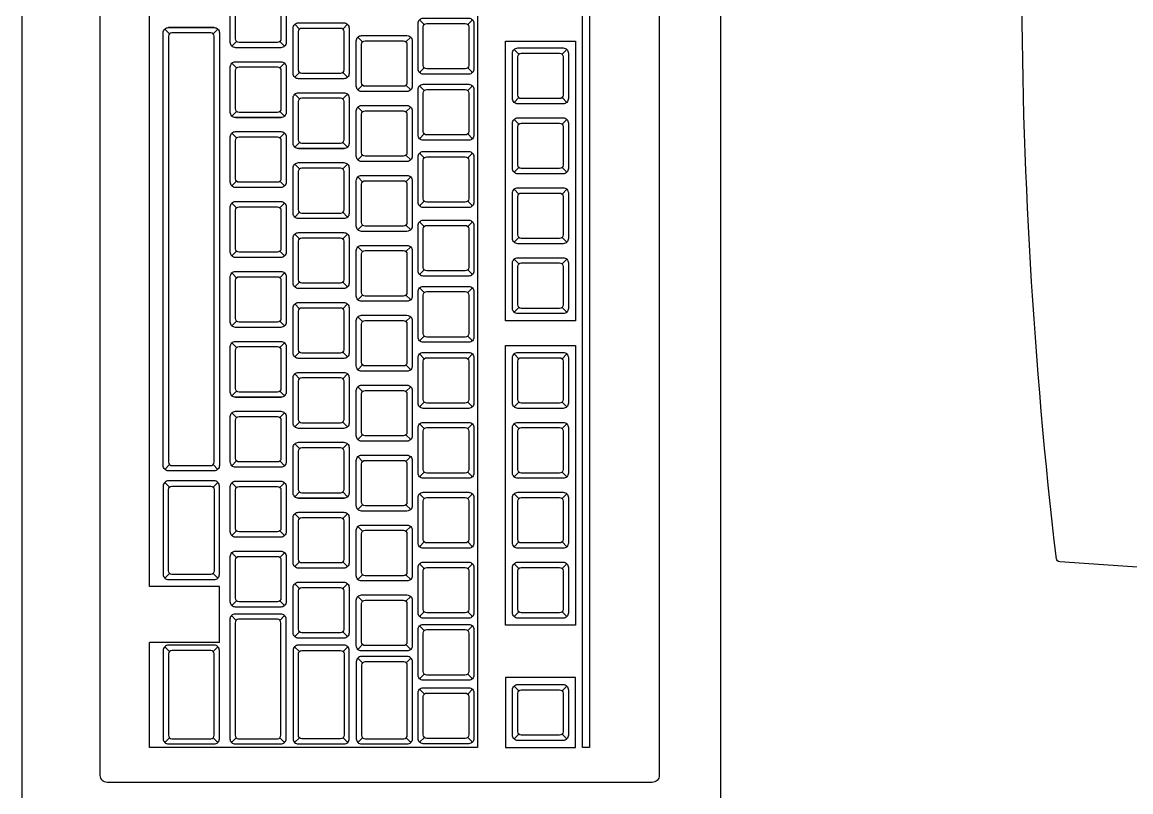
# Model space of a CAD drawing. Header units: millimetres. Extents: x 154.1 to 235.2, y 94.9 to 137.4.
# Drawn here: x 204.4968 to 204.8141, y 115.6208 to 115.8409 of the extents above; entities that cross this region are included whole.
import ezdxf

# ---------------------------------------------------------------- set-up
doc = ezdxf.new("R2010")
doc.units = ezdxf.units.MM
doc.header["$LTSCALE"] = 0.05
for name, color, linetype in [('ACES', 7, 'Continuous'), ('ACES-I', 251, 'Continuous'), ('Desnivel', 1, 'Continuous'), ('P5-EQUIP', 41, 'Continuous')]:
    doc.layers.add(name, color=color, linetype=linetype)

# ---------------------------------------------------------------- blocks, each defined once
blk = doc.blocks.new('Teclado')
at = {"layer": 'ACES'}
blk.add_lwpolyline([(-0.23, -0.002), (-0.23, -0.158, 0.414214), (-0.228, -0.16), (0.228, -0.16, 0.414214), (0.23, -0.158), (0.23, -0.002, 0.414214), (0.228, 0), (-0.228, 0, 0.414214)], format="xyb", close=True, dxfattribs=at)
at = {"layer": 'ACES-I'}
for p, q in [((-0.21621, -0.02779), (-0.21756, -0.02644)), ((-0.20379, -0.02779), (-0.20244, -0.02644)), ((-0.18123, -0.02779), (-0.18258, -0.02644)), ((-0.16881, -0.02779), (-0.16746, -0.02644)), ((-0.16123, -0.02779), (-0.16258, -0.02644)), ((-0.14881, -0.02779), (-0.14746, -0.02644)), ((-0.14123, -0.02779), (-0.14258, -0.02644)), ((-0.12881, -0.02779), (-0.12746, -0.02644)), ((-0.12123, -0.02779), (-0.12258, -0.02644)), ((-0.10881, -0.02779), (-0.10746, -0.02644)), ((-0.09412, -0.02779), (-0.09548, -0.02644)), ((-0.08171, -0.02779), (-0.08036, -0.02644)), ((-0.07412, -0.02779), (-0.07548, -0.02644)), ((-0.06171, -0.02779), (-0.06036, -0.02644)), ((-0.05412, -0.02779), (-0.05548, -0.02644)), ((-0.04171, -0.02779), (-0.04036, -0.02644)), ((-0.03412, -0.02779), (-0.03548, -0.02644)), ((-0.02171, -0.02779), (-0.02036, -0.02644)), ((-0.21621, -0.04021), (-0.21756, -0.04156)), ((-0.20379, -0.04021), (-0.20244, -0.04156)), ((-0.18123, -0.04021), (-0.18258, -0.04156)), ((-0.16881, -0.04021), (-0.16746, -0.04156)), ((-0.16123, -0.04021), (-0.16258, -0.04156)), ((-0.14881, -0.04021), (-0.14746, -0.04156)), ((-0.14123, -0.04021), (-0.14258, -0.04156)), ((-0.12881, -0.04021), (-0.12746, -0.04156)), ((-0.12123, -0.04021), (-0.12258, -0.04156)), ((-0.10881, -0.04021), (-0.10746, -0.04156)), ((-0.09412, -0.04021), (-0.09548, -0.04156)), ((-0.08171, -0.04021), (-0.08036, -0.04156)), ((-0.07412, -0.04021), (-0.07548, -0.04156)), ((-0.06171, -0.04021), (-0.06036, -0.04156)), ((-0.05412, -0.04021), (-0.05548, -0.04156)), ((-0.04171, -0.04021), (-0.04036, -0.04156)), ((-0.03412, -0.04021), (-0.03548, -0.04156)), ((-0.02171, -0.04021), (-0.02036, -0.04156)), ((0.069, -0.052), (-0.22, -0.052)), ((-0.22, -0.052), (-0.22, -0.14588)), ((-0.21714, -0.05481), (-0.21849, -0.05346)), ((-0.20472, -0.05481), (-0.20337, -0.05346)), ((-0.199, -0.05483), (-0.20036, -0.05347)), ((-0.18659, -0.05483), (-0.18523, -0.05347)), ((-0.18123, -0.05483), (-0.18258, -0.05347)), ((-0.16881, -0.05483), (-0.16746, -0.05347)), ((-0.16123, -0.05483), (-0.16258, -0.05347)), ((-0.14881, -0.05483), (-0.14746, -0.05347)), ((-0.14123, -0.05483), (-0.14258, -0.05347)), ((-0.12881, -0.05483), (-0.12746, -0.05347)), ((-0.12123, -0.05483), (-0.12258, -0.05347)), ((-0.10881, -0.05483), (-0.10746, -0.05347)), ((-0.10233, -0.05483), (-0.10368, -0.05347)), ((-0.08991, -0.05483), (-0.08856, -0.05347)), ((-0.08339, -0.05483), (-0.08474, -0.05347)), ((-0.07097, -0.05483), (-0.06962, -0.05347)), ((-0.06377, -0.05483), (-0.06512, -0.05347)), ((-0.05136, -0.05483), (-0.05, -0.05347)), ((-0.04453, -0.05483), (-0.04588, -0.05347)), ((-0.03211, -0.05483), (-0.03076, -0.05347)), ((-0.02562, -0.05483), (-0.02697, -0.05347)), ((-0.0132, -0.05483), (-0.01185, -0.05347)), ((-0.21714, -0.06723), (-0.21849, -0.06858)), ((-0.20472, -0.06723), (-0.20337, -0.06858)), ((-0.199, -0.06724), (-0.20036, -0.06859)), ((-0.18659, -0.06724), (-0.18523, -0.06859)), ((-0.18123, -0.06724), (-0.18258, -0.06859)), ((-0.16881, -0.06724), (-0.16746, -0.06859)), ((-0.16123, -0.06724), (-0.16258, -0.06859)), ((-0.14881, -0.06724), (-0.14746, -0.06859)), ((-0.14123, -0.06724), (-0.14258, -0.06859)), ((-0.12881, -0.06724), (-0.12746, -0.06859)), ((-0.12123, -0.06724), (-0.12258, -0.06859)), ((-0.10881, -0.06724), (-0.10746, -0.06859)), ((-0.10233, -0.06724), (-0.10368, -0.06859)), ((-0.08991, -0.06724), (-0.08856, -0.06859)), ((-0.08339, -0.06724), (-0.08474, -0.06859)), ((-0.07097, -0.06724), (-0.06962, -0.06859)), ((-0.06377, -0.06724), (-0.06512, -0.06859)), ((-0.05136, -0.06724), (-0.05, -0.06859)), ((-0.04453, -0.06724), (-0.04588, -0.06859)), ((-0.03211, -0.06724), (-0.03076, -0.06859)), ((-0.02562, -0.06724), (-0.02697, -0.06859)), ((-0.0132, -0.06724), (-0.01185, -0.06859)), ((-0.21721, -0.0724), (-0.21856, -0.07105)), ((-0.19579, -0.0724), (-0.19444, -0.07105)), ((-0.1906, -0.07249), (-0.19195, -0.07114)), ((-0.17818, -0.07249), (-0.17683, -0.07114)), ((-0.1706, -0.07249), (-0.17195, -0.07114)), ((-0.15818, -0.07249), (-0.15683, -0.07114)), ((-0.1506, -0.07249), (-0.15195, -0.07114)), ((-0.13818, -0.07249), (-0.13683, -0.07114)), ((-0.1306, -0.07249), (-0.13195, -0.07114)), ((-0.11818, -0.07249), (-0.11683, -0.07114)), ((-0.1106, -0.07249), (-0.11195, -0.07114)), ((-0.09818, -0.07249), (-0.09683, -0.07114)), ((-0.0906, -0.07249), (-0.09195, -0.07114)), ((-0.07818, -0.07249), (-0.07683, -0.07114)), ((-0.0706, -0.07249), (-0.07195, -0.07114)), ((-0.05818, -0.07249), (-0.05683, -0.07114)), ((-0.0506, -0.07249), (-0.05195, -0.07114)), ((-0.03818, -0.07249), (-0.03683, -0.07114)), ((-0.0306, -0.07249), (-0.03195, -0.07114)), ((-0.01818, -0.07249), (-0.01683, -0.07114)), ((-0.21721, -0.08491), (-0.21856, -0.08626)), ((-0.19579, -0.08491), (-0.19444, -0.08626)), ((-0.1906, -0.08491), (-0.19195, -0.08626)), ((-0.17818, -0.08491), (-0.17683, -0.08626)), ((-0.1706, -0.08491), (-0.17195, -0.08626)), ((-0.15818, -0.08491), (-0.15683, -0.08626)), ((-0.1506, -0.08491), (-0.15195, -0.08626)), ((-0.13818, -0.08491), (-0.13683, -0.08626)), ((-0.1306, -0.08491), (-0.13195, -0.08626)), ((-0.11818, -0.08491), (-0.11683, -0.08626)), ((-0.1106, -0.08491), (-0.11195, -0.08626)), ((-0.09818, -0.08491), (-0.09683, -0.08626)), ((-0.0906, -0.08491), (-0.09195, -0.08626)), ((-0.07818, -0.08491), (-0.07683, -0.08626)), ((-0.0706, -0.08491), (-0.07195, -0.08626)), ((-0.05818, -0.08491), (-0.05683, -0.08626)), ((-0.0506, -0.08491), (-0.05195, -0.08626)), ((-0.03818, -0.08491), (-0.03683, -0.08626)), ((-0.0306, -0.08491), (-0.03195, -0.08626)), ((-0.01818, -0.08491), (-0.01683, -0.08626)), ((-0.21721, -0.09049), (-0.21856, -0.08914)), ((-0.19254, -0.09049), (-0.19119, -0.08914)), ((-0.18875, -0.0902), (-0.18875, -0.10329)), ((-0.18693, -0.09057), (-0.18829, -0.08921)), ((-0.17452, -0.09057), (-0.17316, -0.08921)), ((-0.16875, -0.0902), (-0.16875, -0.10329)), ((-0.16693, -0.09057), (-0.16829, -0.08921)), ((-0.15452, -0.09057), (-0.15316, -0.08921)), ((-0.14875, -0.0902), (-0.14875, -0.10329)), ((-0.14693, -0.09057), (-0.14829, -0.08921)), ((-0.13452, -0.09057), (-0.13316, -0.08921)), ((-0.12875, -0.0902), (-0.12875, -0.10329)), ((-0.12693, -0.09057), (-0.12829, -0.08921)), ((-0.11452, -0.09057), (-0.11316, -0.08921)), ((-0.10875, -0.0902), (-0.10875, -0.10329)), ((-0.10693, -0.09057), (-0.10829, -0.08921)), ((-0.09452, -0.09057), (-0.09316, -0.08921)), ((-0.08875, -0.0902), (-0.08875, -0.10329)), ((-0.08693, -0.09057), (-0.08829, -0.08921)), ((-0.07452, -0.09057), (-0.07316, -0.08921)), ((-0.06875, -0.0902), (-0.06875, -0.10329)), ((-0.06693, -0.09057), (-0.06829, -0.08921)), ((-0.05452, -0.09057), (-0.05316, -0.08921)), ((-0.04875, -0.0902), (-0.04875, -0.10329)), ((-0.04693, -0.09057), (-0.04829, -0.08921)), ((-0.03452, -0.09057), (-0.03316, -0.08921)), ((-0.02875, -0.0902), (-0.02875, -0.10329)), ((-0.02693, -0.09057), (-0.02829, -0.08921)), ((-0.01452, -0.09057), (-0.01316, -0.08921)), ((-0.21721, -0.103), (-0.21856, -0.10435)), ((-0.19254, -0.103), (-0.19119, -0.10435)), ((-0.18693, -0.10298), (-0.18829, -0.10433)), ((-0.17452, -0.10298), (-0.17316, -0.10433)), ((-0.16693, -0.10298), (-0.16829, -0.10433)), ((-0.15452, -0.10298), (-0.15316, -0.10433)), ((-0.14693, -0.10298), (-0.14829, -0.10433)), ((-0.13452, -0.10298), (-0.13316, -0.10433)), ((-0.12693, -0.10298), (-0.12829, -0.10433)), ((-0.11452, -0.10298), (-0.11316, -0.10433)), ((-0.10693, -0.10298), (-0.10829, -0.10433)), ((-0.09452, -0.10298), (-0.09316, -0.10433)), ((-0.08693, -0.10298), (-0.08829, -0.10433)), ((-0.07452, -0.10298), (-0.07316, -0.10433)), ((-0.06693, -0.10298), (-0.06829, -0.10433)), ((-0.05452, -0.10298), (-0.05316, -0.10433)), ((-0.04693, -0.10298), (-0.04829, -0.10433)), ((-0.03452, -0.10298), (-0.03316, -0.10433)), ((-0.02693, -0.10298), (-0.02829, -0.10433)), ((-0.01452, -0.10298), (-0.01316, -0.10433)), ((-0.21721, -0.10858), (-0.21856, -0.10723)), ((-0.18365, -0.10858), (-0.18229, -0.10723)), ((-0.17806, -0.10856), (-0.17941, -0.10721)), ((-0.16564, -0.10856), (-0.16429, -0.10721)), ((-0.15806, -0.10856), (-0.15941, -0.10721)), ((-0.14564, -0.10856), (-0.14429, -0.10721)), ((-0.13806, -0.10856), (-0.13941, -0.10721)), ((-0.12564, -0.10856), (-0.12429, -0.10721)), ((-0.11806, -0.10856), (-0.11941, -0.10721)), ((-0.10564, -0.10856), (-0.10429, -0.10721)), ((-0.09806, -0.10856), (-0.09941, -0.10721)), ((-0.08564, -0.10856), (-0.08429, -0.10721)), ((-0.07806, -0.10856), (-0.07941, -0.10721)), ((-0.06564, -0.10856), (-0.06429, -0.10721)), ((-0.05806, -0.10856), (-0.05941, -0.10721)), ((-0.04564, -0.10856), (-0.04429, -0.10721)), ((-0.03806, -0.10856), (-0.03941, -0.10721)), ((-0.02564, -0.10856), (-0.02429, -0.10721)), ((-0.01806, -0.10856), (-0.01941, -0.10721)), ((-0.17987, -0.1082), (-0.17987, -0.12129)), ((-0.15987, -0.1082), (-0.15987, -0.12129)), ((-0.13987, -0.1082), (-0.13987, -0.12129)), ((-0.11987, -0.1082), (-0.11987, -0.12129)), ((-0.09987, -0.1082), (-0.09987, -0.12129)), ((-0.07987, -0.1082), (-0.07987, -0.12129)), ((-0.05987, -0.1082), (-0.05987, -0.12129)), ((-0.03987, -0.1082), (-0.03987, -0.12129)), ((-0.01987, -0.1082), (-0.01987, -0.12129)), ((-0.21721, -0.12109), (-0.21856, -0.12244)), ((-0.18365, -0.12109), (-0.18229, -0.12244)), ((-0.17806, -0.12098), (-0.17941, -0.12233)), ((-0.16564, -0.12098), (-0.16429, -0.12233)), ((-0.15806, -0.12098), (-0.15941, -0.12233)), ((-0.14564, -0.12098), (-0.14429, -0.12233)), ((-0.13806, -0.12098), (-0.13941, -0.12233)), ((-0.12564, -0.12098), (-0.12429, -0.12233)), ((-0.11806, -0.12098), (-0.11941, -0.12233)), ((-0.10564, -0.12098), (-0.10429, -0.12233)), ((-0.09806, -0.12098), (-0.09941, -0.12233)), ((-0.08564, -0.12098), (-0.08429, -0.12233)), ((-0.07806, -0.12098), (-0.07941, -0.12233)), ((-0.06564, -0.12098), (-0.06429, -0.12233)), ((-0.05806, -0.12098), (-0.05941, -0.12233)), ((-0.04564, -0.12098), (-0.04429, -0.12233)), ((-0.03806, -0.12098), (-0.03941, -0.12233)), ((-0.02564, -0.12098), (-0.02429, -0.12233)), ((-0.01806, -0.12098), (-0.01941, -0.12233)), ((-0.21721, -0.12767), (-0.21856, -0.12632)), ((-0.19254, -0.12767), (-0.19119, -0.12632)), ((-0.19, -0.12588), (-0.174, -0.12588)), ((-0.19, -0.12588), (-0.19, -0.14588)), ((-0.174, -0.12588), (-0.174, -0.14588)), ((-0.17021, -0.12767), (-0.17156, -0.12632)), ((-0.14554, -0.12767), (-0.14419, -0.12632)), ((-0.1391, -0.12767), (-0.14046, -0.12632)), ((-0.01589, -0.12767), (-0.01454, -0.12632)), ((-0.0141, -0.12738), (-0.0141, -0.14047)), ((-0.21721, -0.14018), (-0.21856, -0.14153)), ((-0.19254, -0.14018), (-0.19119, -0.14153)), ((-0.17021, -0.14018), (-0.17156, -0.14153)), ((-0.14554, -0.14018), (-0.14419, -0.14153)), ((-0.1391, -0.14018), (-0.14046, -0.14153)), ((-0.01589, -0.14018), (-0.01454, -0.14153)), ((-0.22, -0.14588), (-0.19, -0.14588)), ((-0.174, -0.14588), (0.019, -0.14588))]:
    blk.add_line(p, q, dxfattribs=at)
for points in [[(-0.22, -0.022), (0.136, -0.022), (0.136, -0.02), (-0.22, -0.02)], [(-0.22, -0.024), (-0.2, -0.024), (-0.2, -0.044), (-0.22, -0.044)], [(-0.105, -0.024), (-0.185, -0.024), (-0.185, -0.044), (-0.105, -0.044)], [(-0.018, -0.024), (-0.098, -0.024), (-0.098, -0.044), (-0.018, -0.044)]]:
    blk.add_lwpolyline(points, close=True, dxfattribs=at)
for points in [[(-0.202, -0.0275, 0.414214), (-0.2035, -0.026), (-0.2165, -0.026, 0.414214), (-0.218, -0.0275), (-0.218, -0.0405, 0.414214), (-0.2165, -0.042), (-0.2035, -0.042, 0.414214), (-0.202, -0.0405)], [(-0.2045, -0.0275), (-0.2155, -0.0275, 0.414214), (-0.2165, -0.0285), (-0.2165, -0.0395, 0.414214), (-0.2155, -0.0405), (-0.2045, -0.0405, 0.414214), (-0.2035, -0.0395), (-0.2035, -0.0285, 0.414214)], [(-0.16702, -0.0275, 0.414214), (-0.16852, -0.026), (-0.18152, -0.026, 0.414214), (-0.18302, -0.0275), (-0.18302, -0.0405, 0.414214), (-0.18152, -0.042), (-0.16852, -0.042, 0.414214), (-0.16702, -0.0405)], [(-0.16952, -0.0275), (-0.18052, -0.0275, 0.414214), (-0.18152, -0.0285), (-0.18152, -0.0395, 0.414214), (-0.18052, -0.0405), (-0.16952, -0.0405, 0.414214), (-0.16852, -0.0395), (-0.16852, -0.0285, 0.414214)], [(-0.14702, -0.0275, 0.414214), (-0.14852, -0.026), (-0.16152, -0.026, 0.414214), (-0.16302, -0.0275), (-0.16302, -0.0405, 0.414214), (-0.16152, -0.042), (-0.14852, -0.042, 0.414214), (-0.14702, -0.0405)], [(-0.14952, -0.0275), (-0.16052, -0.0275, 0.414214), (-0.16152, -0.0285), (-0.16152, -0.0395, 0.414214), (-0.16052, -0.0405), (-0.14952, -0.0405, 0.414214), (-0.14852, -0.0395), (-0.14852, -0.0285, 0.414214)], [(-0.12702, -0.0275, 0.414214), (-0.12852, -0.026), (-0.14152, -0.026, 0.414214), (-0.14302, -0.0275), (-0.14302, -0.0405, 0.414214), (-0.14152, -0.042), (-0.12852, -0.042, 0.414214), (-0.12702, -0.0405)], [(-0.12952, -0.0275), (-0.14052, -0.0275, 0.414214), (-0.14152, -0.0285), (-0.14152, -0.0395, 0.414214), (-0.14052, -0.0405), (-0.12952, -0.0405, 0.414214), (-0.12852, -0.0395), (-0.12852, -0.0285, 0.414214)], [(-0.10702, -0.0275, 0.414214), (-0.10852, -0.026), (-0.12152, -0.026, 0.414214), (-0.12302, -0.0275), (-0.12302, -0.0405, 0.414214), (-0.12152, -0.042), (-0.10852, -0.042, 0.414214), (-0.10702, -0.0405)], [(-0.10952, -0.0275), (-0.12052, -0.0275, 0.414214), (-0.12152, -0.0285), (-0.12152, -0.0395, 0.414214), (-0.12052, -0.0405), (-0.10952, -0.0405, 0.414214), (-0.10852, -0.0395), (-0.10852, -0.0285, 0.414214)], [(-0.07992, -0.0275, 0.414214), (-0.08142, -0.026), (-0.09442, -0.026, 0.414214), (-0.09592, -0.0275), (-0.09592, -0.0405, 0.414214), (-0.09442, -0.042), (-0.08142, -0.042, 0.414214), (-0.07992, -0.0405)], [(-0.08242, -0.0275), (-0.09342, -0.0275, 0.414214), (-0.09442, -0.0285), (-0.09442, -0.0395, 0.414214), (-0.09342, -0.0405), (-0.08242, -0.0405, 0.414214), (-0.08142, -0.0395), (-0.08142, -0.0285, 0.414214)], [(-0.05992, -0.0275, 0.414214), (-0.06142, -0.026), (-0.07442, -0.026, 0.414214), (-0.07592, -0.0275), (-0.07592, -0.0405, 0.414214), (-0.07442, -0.042), (-0.06142, -0.042, 0.414214), (-0.05992, -0.0405)], [(-0.06242, -0.0275), (-0.07342, -0.0275, 0.414214), (-0.07442, -0.0285), (-0.07442, -0.0395, 0.414214), (-0.07342, -0.0405), (-0.06242, -0.0405, 0.414214), (-0.06142, -0.0395), (-0.06142, -0.0285, 0.414214)], [(-0.03992, -0.0275, 0.414214), (-0.04142, -0.026), (-0.05442, -0.026, 0.414214), (-0.05592, -0.0275), (-0.05592, -0.0405, 0.414214), (-0.05442, -0.042), (-0.04142, -0.042, 0.414214), (-0.03992, -0.0405)], [(-0.04242, -0.0275), (-0.05342, -0.0275, 0.414214), (-0.05442, -0.0285), (-0.05442, -0.0395, 0.414214), (-0.05342, -0.0405), (-0.04242, -0.0405, 0.414214), (-0.04142, -0.0395), (-0.04142, -0.0285, 0.414214)], [(-0.01992, -0.0275, 0.414214), (-0.02142, -0.026), (-0.03442, -0.026, 0.414214), (-0.03592, -0.0275), (-0.03592, -0.0405, 0.414214), (-0.03442, -0.042), (-0.02142, -0.042, 0.414214), (-0.01992, -0.0405)], [(-0.02242, -0.0275), (-0.03342, -0.0275, 0.414214), (-0.03442, -0.0285), (-0.03442, -0.0395, 0.414214), (-0.03342, -0.0405), (-0.02242, -0.0405, 0.414214), (-0.02142, -0.0395), (-0.02142, -0.0285, 0.414214)], [(-0.20293, -0.05452, 0.414214), (-0.20443, -0.05302), (-0.21743, -0.05302, 0.414214), (-0.21893, -0.05452), (-0.21893, -0.06752, 0.414214), (-0.21743, -0.06902), (-0.20443, -0.06902, 0.414214), (-0.20293, -0.06752)], [(-0.18479, -0.05453, 0.414214), (-0.18629, -0.05303), (-0.19929, -0.05303, 0.414214), (-0.20079, -0.05453), (-0.20079, -0.06753, 0.414214), (-0.19929, -0.06903), (-0.18629, -0.06903, 0.414214), (-0.18479, -0.06753)], [(-0.16702, -0.05453, 0.414214), (-0.16852, -0.05303), (-0.18152, -0.05303, 0.414214), (-0.18302, -0.05453), (-0.18302, -0.06753, 0.414214), (-0.18152, -0.06903), (-0.16852, -0.06903, 0.414214), (-0.16702, -0.06753)], [(-0.14702, -0.05453, 0.414214), (-0.14852, -0.05303), (-0.16152, -0.05303, 0.414214), (-0.16302, -0.05453), (-0.16302, -0.06753, 0.414214), (-0.16152, -0.06903), (-0.14852, -0.06903, 0.414214), (-0.14702, -0.06753)], [(-0.12702, -0.05453, 0.414214), (-0.12852, -0.05303), (-0.14152, -0.05303, 0.414214), (-0.14302, -0.05453), (-0.14302, -0.06753, 0.414214), (-0.14152, -0.06903), (-0.12852, -0.06903, 0.414214), (-0.12702, -0.06753)], [(-0.10702, -0.05453, 0.414214), (-0.10852, -0.05303), (-0.12152, -0.05303, 0.414214), (-0.12302, -0.05453), (-0.12302, -0.06753, 0.414214), (-0.12152, -0.06903), (-0.10852, -0.06903, 0.414214), (-0.10702, -0.06753)], [(-0.08812, -0.05453, 0.414214), (-0.08962, -0.05303), (-0.10262, -0.05303, 0.414214), (-0.10412, -0.05453), (-0.10412, -0.06753, 0.414214), (-0.10262, -0.06903), (-0.08962, -0.06903, 0.414214), (-0.08812, -0.06753)], [(-0.06918, -0.05453, 0.414214), (-0.07068, -0.05303), (-0.08368, -0.05303, 0.414214), (-0.08518, -0.05453), (-0.08518, -0.06753, 0.414214), (-0.08368, -0.06903), (-0.07068, -0.06903, 0.414214), (-0.06918, -0.06753)], [(-0.04956, -0.05453, 0.414214), (-0.05106, -0.05303), (-0.06406, -0.05303, 0.414214), (-0.06556, -0.05453), (-0.06556, -0.06753, 0.414214), (-0.06406, -0.06903), (-0.05106, -0.06903, 0.414214), (-0.04956, -0.06753)], [(-0.03032, -0.05453, 0.414214), (-0.03182, -0.05303), (-0.04482, -0.05303, 0.414214), (-0.04632, -0.05453), (-0.04632, -0.06753, 0.414214), (-0.04482, -0.06903), (-0.03182, -0.06903, 0.414214), (-0.03032, -0.06753)], [(-0.01141, -0.05453, 0.414214), (-0.01291, -0.05303), (-0.02591, -0.05303, 0.414214), (-0.02741, -0.05453), (-0.02741, -0.06753, 0.414214), (-0.02591, -0.06903), (-0.01291, -0.06903, 0.414214), (-0.01141, -0.06753)], [(-0.20543, -0.05452), (-0.21643, -0.05452, 0.414214), (-0.21743, -0.05552), (-0.21743, -0.06652, 0.414214), (-0.21643, -0.06752), (-0.20543, -0.06752, 0.414214), (-0.20443, -0.06652), (-0.20443, -0.05552, 0.414214)], [(-0.18729, -0.05453), (-0.19829, -0.05453, 0.414214), (-0.19929, -0.05553), (-0.19929, -0.06653, 0.414214), (-0.19829, -0.06753), (-0.18729, -0.06753, 0.414214), (-0.18629, -0.06653), (-0.18629, -0.05553, 0.414214)], [(-0.16952, -0.05453), (-0.18052, -0.05453, 0.414214), (-0.18152, -0.05553), (-0.18152, -0.06653, 0.414214), (-0.18052, -0.06753), (-0.16952, -0.06753, 0.414214), (-0.16852, -0.06653), (-0.16852, -0.05553, 0.414214)], [(-0.14952, -0.05453), (-0.16052, -0.05453, 0.414214), (-0.16152, -0.05553), (-0.16152, -0.06653, 0.414214), (-0.16052, -0.06753), (-0.14952, -0.06753, 0.414214), (-0.14852, -0.06653), (-0.14852, -0.05553, 0.414214)], [(-0.12952, -0.05453), (-0.14052, -0.05453, 0.414214), (-0.14152, -0.05553), (-0.14152, -0.06653, 0.414214), (-0.14052, -0.06753), (-0.12952, -0.06753, 0.414214), (-0.12852, -0.06653), (-0.12852, -0.05553, 0.414214)], [(-0.10952, -0.05453), (-0.12052, -0.05453, 0.414214), (-0.12152, -0.05553), (-0.12152, -0.06653, 0.414214), (-0.12052, -0.06753), (-0.10952, -0.06753, 0.414214), (-0.10852, -0.06653), (-0.10852, -0.05553, 0.414214)], [(-0.09062, -0.05453), (-0.10162, -0.05453, 0.414214), (-0.10262, -0.05553), (-0.10262, -0.06653, 0.414214), (-0.10162, -0.06753), (-0.09062, -0.06753, 0.414214), (-0.08962, -0.06653), (-0.08962, -0.05553, 0.414214)], [(-0.07168, -0.05453), (-0.08268, -0.05453, 0.414214), (-0.08368, -0.05553), (-0.08368, -0.06653, 0.414214), (-0.08268, -0.06753), (-0.07168, -0.06753, 0.414214), (-0.07068, -0.06653), (-0.07068, -0.05553, 0.414214)], [(-0.05206, -0.05453), (-0.06306, -0.05453, 0.414214), (-0.06406, -0.05553), (-0.06406, -0.06653, 0.414214), (-0.06306, -0.06753), (-0.05206, -0.06753, 0.414214), (-0.05106, -0.06653), (-0.05106, -0.05553, 0.414214)], [(-0.03282, -0.05453), (-0.04382, -0.05453, 0.414214), (-0.04482, -0.05553), (-0.04482, -0.06653, 0.414214), (-0.04382, -0.06753), (-0.03282, -0.06753, 0.414214), (-0.03182, -0.06653), (-0.03182, -0.05553, 0.414214)], [(-0.01391, -0.05453), (-0.02491, -0.05453, 0.414214), (-0.02591, -0.05553), (-0.02591, -0.06653, 0.414214), (-0.02491, -0.06753), (-0.01391, -0.06753, 0.414214), (-0.01291, -0.06653), (-0.01291, -0.05553, 0.414214)], [(-0.2175, -0.07061), (-0.1955, -0.07061, -0.414214), (-0.194, -0.07211), (-0.194, -0.0852, -0.414214), (-0.1955, -0.0867), (-0.2175, -0.0867, -0.414214), (-0.219, -0.0852), (-0.219, -0.07211, -0.414214)], [(-0.1955, -0.07311), (-0.1955, -0.0842, -0.414214), (-0.1965, -0.0852), (-0.2165, -0.0852, -0.414214), (-0.2175, -0.0842), (-0.2175, -0.07311, -0.414214), (-0.2165, -0.07211), (-0.1965, -0.07211, -0.414214)], [(-0.17639, -0.0722, 0.414214), (-0.17789, -0.0707), (-0.19089, -0.0707, 0.414214), (-0.19239, -0.0722), (-0.19239, -0.0852, 0.414214), (-0.19089, -0.0867), (-0.17789, -0.0867, 0.414214), (-0.17639, -0.0852)], [(-0.17889, -0.0722), (-0.18989, -0.0722, 0.414214), (-0.19089, -0.0732), (-0.19089, -0.0842, 0.414214), (-0.18989, -0.0852), (-0.17889, -0.0852, 0.414214), (-0.17789, -0.0842), (-0.17789, -0.0732, 0.414214)], [(-0.15639, -0.0722, 0.414214), (-0.15789, -0.0707), (-0.17089, -0.0707, 0.414214), (-0.17239, -0.0722), (-0.17239, -0.0852, 0.414214), (-0.17089, -0.0867), (-0.15789, -0.0867, 0.414214), (-0.15639, -0.0852)], [(-0.15889, -0.0722), (-0.16989, -0.0722, 0.414214), (-0.17089, -0.0732), (-0.17089, -0.0842, 0.414214), (-0.16989, -0.0852), (-0.15889, -0.0852, 0.414214), (-0.15789, -0.0842), (-0.15789, -0.0732, 0.414214)], [(-0.13639, -0.0722, 0.414214), (-0.13789, -0.0707), (-0.15089, -0.0707, 0.414214), (-0.15239, -0.0722), (-0.15239, -0.0852, 0.414214), (-0.15089, -0.0867), (-0.13789, -0.0867, 0.414214), (-0.13639, -0.0852)], [(-0.13889, -0.0722), (-0.14989, -0.0722, 0.414214), (-0.15089, -0.0732), (-0.15089, -0.0842, 0.414214), (-0.14989, -0.0852), (-0.13889, -0.0852, 0.414214), (-0.13789, -0.0842), (-0.13789, -0.0732, 0.414214)], [(-0.11639, -0.0722, 0.414214), (-0.11789, -0.0707), (-0.13089, -0.0707, 0.414214), (-0.13239, -0.0722), (-0.13239, -0.0852, 0.414214), (-0.13089, -0.0867), (-0.11789, -0.0867, 0.414214), (-0.11639, -0.0852)], [(-0.11889, -0.0722), (-0.12989, -0.0722, 0.414214), (-0.13089, -0.0732), (-0.13089, -0.0842, 0.414214), (-0.12989, -0.0852), (-0.11889, -0.0852, 0.414214), (-0.11789, -0.0842), (-0.11789, -0.0732, 0.414214)], [(-0.09639, -0.0722, 0.414214), (-0.09789, -0.0707), (-0.11089, -0.0707, 0.414214), (-0.11239, -0.0722), (-0.11239, -0.0852, 0.414214), (-0.11089, -0.0867), (-0.09789, -0.0867, 0.414214), (-0.09639, -0.0852)], [(-0.09889, -0.0722), (-0.10989, -0.0722, 0.414214), (-0.11089, -0.0732), (-0.11089, -0.0842, 0.414214), (-0.10989, -0.0852), (-0.09889, -0.0852, 0.414214), (-0.09789, -0.0842), (-0.09789, -0.0732, 0.414214)], [(-0.07639, -0.0722, 0.414214), (-0.07789, -0.0707), (-0.09089, -0.0707, 0.414214), (-0.09239, -0.0722), (-0.09239, -0.0852, 0.414214), (-0.09089, -0.0867), (-0.07789, -0.0867, 0.414214), (-0.07639, -0.0852)], [(-0.07889, -0.0722), (-0.08989, -0.0722, 0.414214), (-0.09089, -0.0732), (-0.09089, -0.0842, 0.414214), (-0.08989, -0.0852), (-0.07889, -0.0852, 0.414214), (-0.07789, -0.0842), (-0.07789, -0.0732, 0.414214)], [(-0.05639, -0.0722, 0.414214), (-0.05789, -0.0707), (-0.07089, -0.0707, 0.414214), (-0.07239, -0.0722), (-0.07239, -0.0852, 0.414214), (-0.07089, -0.0867), (-0.05789, -0.0867, 0.414214), (-0.05639, -0.0852)], [(-0.05889, -0.0722), (-0.06989, -0.0722, 0.414214), (-0.07089, -0.0732), (-0.07089, -0.0842, 0.414214), (-0.06989, -0.0852), (-0.05889, -0.0852, 0.414214), (-0.05789, -0.0842), (-0.05789, -0.0732, 0.414214)], [(-0.03639, -0.0722, 0.414214), (-0.03789, -0.0707), (-0.05089, -0.0707, 0.414214), (-0.05239, -0.0722), (-0.05239, -0.0852, 0.414214), (-0.05089, -0.0867), (-0.03789, -0.0867, 0.414214), (-0.03639, -0.0852)], [(-0.03889, -0.0722), (-0.04989, -0.0722, 0.414214), (-0.05089, -0.0732), (-0.05089, -0.0842, 0.414214), (-0.04989, -0.0852), (-0.03889, -0.0852, 0.414214), (-0.03789, -0.0842), (-0.03789, -0.0732, 0.414214)], [(-0.01639, -0.0722, 0.414214), (-0.01789, -0.0707), (-0.03089, -0.0707, 0.414214), (-0.03239, -0.0722), (-0.03239, -0.0852, 0.414214), (-0.03089, -0.0867), (-0.01789, -0.0867, 0.414214), (-0.01639, -0.0852)], [(-0.01889, -0.0722), (-0.02989, -0.0722, 0.414214), (-0.03089, -0.0732), (-0.03089, -0.0842, 0.414214), (-0.02989, -0.0852), (-0.01889, -0.0852, 0.414214), (-0.01789, -0.0842), (-0.01789, -0.0732, 0.414214)], [(-0.219, -0.10329), (-0.219, -0.0902, -0.414214), (-0.2175, -0.0887), (-0.19225, -0.0887, -0.414214), (-0.19075, -0.0902), (-0.19075, -0.10329, -0.414214), (-0.19225, -0.10479), (-0.2175, -0.10479, -0.414214)], [(-0.17273, -0.09027, 0.414214), (-0.17423, -0.08877), (-0.18723, -0.08877, 0.414214), (-0.18873, -0.09027), (-0.18873, -0.10327, 0.414214), (-0.18723, -0.10477), (-0.17423, -0.10477, 0.414214), (-0.17273, -0.10327)], [(-0.15273, -0.09027, 0.414214), (-0.15423, -0.08877), (-0.16723, -0.08877, 0.414214), (-0.16873, -0.09027), (-0.16873, -0.10327, 0.414214), (-0.16723, -0.10477), (-0.15423, -0.10477, 0.414214), (-0.15273, -0.10327)], [(-0.13273, -0.09027, 0.414214), (-0.13423, -0.08877), (-0.14723, -0.08877, 0.414214), (-0.14873, -0.09027), (-0.14873, -0.10327, 0.414214), (-0.14723, -0.10477), (-0.13423, -0.10477, 0.414214), (-0.13273, -0.10327)], [(-0.11273, -0.09027, 0.414214), (-0.11423, -0.08877), (-0.12723, -0.08877, 0.414214), (-0.12873, -0.09027), (-0.12873, -0.10327, 0.414214), (-0.12723, -0.10477), (-0.11423, -0.10477, 0.414214), (-0.11273, -0.10327)], [(-0.09273, -0.09027, 0.414214), (-0.09423, -0.08877), (-0.10723, -0.08877, 0.414214), (-0.10873, -0.09027), (-0.10873, -0.10327, 0.414214), (-0.10723, -0.10477), (-0.09423, -0.10477, 0.414214), (-0.09273, -0.10327)], [(-0.07273, -0.09027, 0.414214), (-0.07423, -0.08877), (-0.08723, -0.08877, 0.414214), (-0.08873, -0.09027), (-0.08873, -0.10327, 0.414214), (-0.08723, -0.10477), (-0.07423, -0.10477, 0.414214), (-0.07273, -0.10327)], [(-0.05273, -0.09027, 0.414214), (-0.05423, -0.08877), (-0.06723, -0.08877, 0.414214), (-0.06873, -0.09027), (-0.06873, -0.10327, 0.414214), (-0.06723, -0.10477), (-0.05423, -0.10477, 0.414214), (-0.05273, -0.10327)], [(-0.03273, -0.09027, 0.414214), (-0.03423, -0.08877), (-0.04723, -0.08877, 0.414214), (-0.04873, -0.09027), (-0.04873, -0.10327, 0.414214), (-0.04723, -0.10477), (-0.03423, -0.10477, 0.414214), (-0.03273, -0.10327)], [(-0.01273, -0.09027, 0.414214), (-0.01423, -0.08877), (-0.02723, -0.08877, 0.414214), (-0.02873, -0.09027), (-0.02873, -0.10327, 0.414214), (-0.02723, -0.10477), (-0.01423, -0.10477, 0.414214), (-0.01273, -0.10327)], [(-0.19325, -0.0902), (-0.2165, -0.0902, 0.414214), (-0.2175, -0.0912), (-0.2175, -0.10229, 0.414214), (-0.2165, -0.10329), (-0.19325, -0.10329, 0.414214), (-0.19225, -0.10229), (-0.19225, -0.0912, 0.414214)], [(-0.17523, -0.09027), (-0.18623, -0.09027, 0.414214), (-0.18723, -0.09127), (-0.18723, -0.10227, 0.414214), (-0.18623, -0.10327), (-0.17523, -0.10327, 0.414214), (-0.17423, -0.10227), (-0.17423, -0.09127, 0.414214)], [(-0.15523, -0.09027), (-0.16623, -0.09027, 0.414214), (-0.16723, -0.09127), (-0.16723, -0.10227, 0.414214), (-0.16623, -0.10327), (-0.15523, -0.10327, 0.414214), (-0.15423, -0.10227), (-0.15423, -0.09127, 0.414214)], [(-0.13523, -0.09027), (-0.14623, -0.09027, 0.414214), (-0.14723, -0.09127), (-0.14723, -0.10227, 0.414214), (-0.14623, -0.10327), (-0.13523, -0.10327, 0.414214), (-0.13423, -0.10227), (-0.13423, -0.09127, 0.414214)], [(-0.11523, -0.09027), (-0.12623, -0.09027, 0.414214), (-0.12723, -0.09127), (-0.12723, -0.10227, 0.414214), (-0.12623, -0.10327), (-0.11523, -0.10327, 0.414214), (-0.11423, -0.10227), (-0.11423, -0.09127, 0.414214)], [(-0.09523, -0.09027), (-0.10623, -0.09027, 0.414214), (-0.10723, -0.09127), (-0.10723, -0.10227, 0.414214), (-0.10623, -0.10327), (-0.09523, -0.10327, 0.414214), (-0.09423, -0.10227), (-0.09423, -0.09127, 0.414214)], [(-0.07523, -0.09027), (-0.08623, -0.09027, 0.414214), (-0.08723, -0.09127), (-0.08723, -0.10227, 0.414214), (-0.08623, -0.10327), (-0.07523, -0.10327, 0.414214), (-0.07423, -0.10227), (-0.07423, -0.09127, 0.414214)], [(-0.05523, -0.09027), (-0.06623, -0.09027, 0.414214), (-0.06723, -0.09127), (-0.06723, -0.10227, 0.414214), (-0.06623, -0.10327), (-0.05523, -0.10327, 0.414214), (-0.05423, -0.10227), (-0.05423, -0.09127, 0.414214)], [(-0.03523, -0.09027), (-0.04623, -0.09027, 0.414214), (-0.04723, -0.09127), (-0.04723, -0.10227, 0.414214), (-0.04623, -0.10327), (-0.03523, -0.10327, 0.414214), (-0.03423, -0.10227), (-0.03423, -0.09127, 0.414214)], [(-0.01523, -0.09027), (-0.02623, -0.09027, 0.414214), (-0.02723, -0.09127), (-0.02723, -0.10227, 0.414214), (-0.02623, -0.10327), (-0.01523, -0.10327, 0.414214), (-0.01423, -0.10227), (-0.01423, -0.09127, 0.414214)], [(-0.219, -0.12138), (-0.219, -0.10829, -0.414214), (-0.2175, -0.10679), (-0.18335, -0.10679, -0.414214), (-0.18185, -0.10829), (-0.18185, -0.12138, -0.414214), (-0.18335, -0.12288), (-0.2175, -0.12288, -0.414214)], [(-0.16385, -0.10827, 0.414214), (-0.16535, -0.10677), (-0.17835, -0.10677, 0.414214), (-0.17985, -0.10827), (-0.17985, -0.12127, 0.414214), (-0.17835, -0.12277), (-0.16535, -0.12277, 0.414214), (-0.16385, -0.12127)], [(-0.14385, -0.10827, 0.414214), (-0.14535, -0.10677), (-0.15835, -0.10677, 0.414214), (-0.15985, -0.10827), (-0.15985, -0.12127, 0.414214), (-0.15835, -0.12277), (-0.14535, -0.12277, 0.414214), (-0.14385, -0.12127)], [(-0.12385, -0.10827, 0.414214), (-0.12535, -0.10677), (-0.13835, -0.10677, 0.414214), (-0.13985, -0.10827), (-0.13985, -0.12127, 0.414214), (-0.13835, -0.12277), (-0.12535, -0.12277, 0.414214), (-0.12385, -0.12127)], [(-0.10385, -0.10827, 0.414214), (-0.10535, -0.10677), (-0.11835, -0.10677, 0.414214), (-0.11985, -0.10827), (-0.11985, -0.12127, 0.414214), (-0.11835, -0.12277), (-0.10535, -0.12277, 0.414214), (-0.10385, -0.12127)], [(-0.08385, -0.10827, 0.414214), (-0.08535, -0.10677), (-0.09835, -0.10677, 0.414214), (-0.09985, -0.10827), (-0.09985, -0.12127, 0.414214), (-0.09835, -0.12277), (-0.08535, -0.12277, 0.414214), (-0.08385, -0.12127)], [(-0.06385, -0.10827, 0.414214), (-0.06535, -0.10677), (-0.07835, -0.10677, 0.414214), (-0.07985, -0.10827), (-0.07985, -0.12127, 0.414214), (-0.07835, -0.12277), (-0.06535, -0.12277, 0.414214), (-0.06385, -0.12127)], [(-0.04385, -0.10827, 0.414214), (-0.04535, -0.10677), (-0.05835, -0.10677, 0.414214), (-0.05985, -0.10827), (-0.05985, -0.12127, 0.414214), (-0.05835, -0.12277), (-0.04535, -0.12277, 0.414214), (-0.04385, -0.12127)], [(-0.02385, -0.10827, 0.414214), (-0.02535, -0.10677), (-0.03835, -0.10677, 0.414214), (-0.03985, -0.10827), (-0.03985, -0.12127, 0.414214), (-0.03835, -0.12277), (-0.02535, -0.12277, 0.414214), (-0.02385, -0.12127)], [(-0.00385, -0.10827, 0.414214), (-0.00535, -0.10677), (-0.01835, -0.10677, 0.414214), (-0.01985, -0.10827), (-0.01985, -0.12127, 0.414214), (-0.01835, -0.12277), (-0.00535, -0.12277, 0.414214), (-0.00385, -0.12127)], [(-0.18335, -0.10929), (-0.18335, -0.12038, -0.414214), (-0.18435, -0.12138), (-0.2165, -0.12138, -0.414214), (-0.2175, -0.12038), (-0.2175, -0.10929, -0.414214), (-0.2165, -0.10829), (-0.18435, -0.10829, -0.414214)], [(-0.16635, -0.10827), (-0.17735, -0.10827, 0.414214), (-0.17835, -0.10927), (-0.17835, -0.12027, 0.414214), (-0.17735, -0.12127), (-0.16635, -0.12127, 0.414214), (-0.16535, -0.12027), (-0.16535, -0.10927, 0.414214)], [(-0.14635, -0.10827), (-0.15735, -0.10827, 0.414214), (-0.15835, -0.10927), (-0.15835, -0.12027, 0.414214), (-0.15735, -0.12127), (-0.14635, -0.12127, 0.414214), (-0.14535, -0.12027), (-0.14535, -0.10927, 0.414214)], [(-0.12635, -0.10827), (-0.13735, -0.10827, 0.414214), (-0.13835, -0.10927), (-0.13835, -0.12027, 0.414214), (-0.13735, -0.12127), (-0.12635, -0.12127, 0.414214), (-0.12535, -0.12027), (-0.12535, -0.10927, 0.414214)], [(-0.10635, -0.10827), (-0.11735, -0.10827, 0.414214), (-0.11835, -0.10927), (-0.11835, -0.12027, 0.414214), (-0.11735, -0.12127), (-0.10635, -0.12127, 0.414214), (-0.10535, -0.12027), (-0.10535, -0.10927, 0.414214)], [(-0.08635, -0.10827), (-0.09735, -0.10827, 0.414214), (-0.09835, -0.10927), (-0.09835, -0.12027, 0.414214), (-0.09735, -0.12127), (-0.08635, -0.12127, 0.414214), (-0.08535, -0.12027), (-0.08535, -0.10927, 0.414214)], [(-0.06635, -0.10827), (-0.07735, -0.10827, 0.414214), (-0.07835, -0.10927), (-0.07835, -0.12027, 0.414214), (-0.07735, -0.12127), (-0.06635, -0.12127, 0.414214), (-0.06535, -0.12027), (-0.06535, -0.10927, 0.414214)], [(-0.04635, -0.10827), (-0.05735, -0.10827, 0.414214), (-0.05835, -0.10927), (-0.05835, -0.12027, 0.414214), (-0.05735, -0.12127), (-0.04635, -0.12127, 0.414214), (-0.04535, -0.12027), (-0.04535, -0.10927, 0.414214)], [(-0.02635, -0.10827), (-0.03735, -0.10827, 0.414214), (-0.03835, -0.10927), (-0.03835, -0.12027, 0.414214), (-0.03735, -0.12127), (-0.02635, -0.12127, 0.414214), (-0.02535, -0.12027), (-0.02535, -0.10927, 0.414214)], [(-0.00635, -0.10827), (-0.01735, -0.10827, 0.414214), (-0.01835, -0.10927), (-0.01835, -0.12027, 0.414214), (-0.01735, -0.12127), (-0.00635, -0.12127, 0.414214), (-0.00535, -0.12027), (-0.00535, -0.10927, 0.414214)], [(-0.2175, -0.12588), (-0.19225, -0.12588, -0.414214), (-0.19075, -0.12738), (-0.19075, -0.14047, -0.414214), (-0.19225, -0.14197), (-0.2175, -0.14197, -0.414214), (-0.219, -0.14047), (-0.219, -0.12738, -0.414214)], [(-0.14375, -0.14047, -0.414214), (-0.14525, -0.14197), (-0.1705, -0.14197, -0.414214), (-0.172, -0.14047), (-0.172, -0.12738, -0.414214), (-0.1705, -0.12588), (-0.14525, -0.12588, -0.414214), (-0.14375, -0.12738)], [(-0.0141, -0.14047), (-0.0141, -0.12738, 0.414214), (-0.0156, -0.12588), (-0.13939, -0.12588, 0.414214), (-0.14089, -0.12738), (-0.14089, -0.14047, 0.414214), (-0.13939, -0.14197), (-0.0156, -0.14197, 0.414214)], [(-0.19225, -0.12838), (-0.19225, -0.13947, -0.414214), (-0.19325, -0.14047), (-0.2165, -0.14047, -0.414214), (-0.2175, -0.13947), (-0.2175, -0.12838, -0.414214), (-0.2165, -0.12738), (-0.19325, -0.12738, -0.414214)], [(-0.14625, -0.12738), (-0.1695, -0.12738, 0.414214), (-0.1705, -0.12838), (-0.1705, -0.13947, 0.414214), (-0.1695, -0.14047), (-0.14625, -0.14047, 0.414214), (-0.14525, -0.13947), (-0.14525, -0.12838, 0.414214)], [(-0.13939, -0.13947), (-0.13939, -0.12838, -0.414214), (-0.13839, -0.12738), (-0.0166, -0.12738, -0.414214), (-0.0156, -0.12838), (-0.0156, -0.13947, -0.414214), (-0.0166, -0.14047), (-0.13839, -0.14047, -0.414214)]]:
    blk.add_lwpolyline(points, format="xyb", close=True, dxfattribs=at)
blk = doc.blocks.new('Monitor')
at = {"layer": 'ACES'}
blk.add_lwpolyline([(-0.17749, -0.29713), (-0.17256, -0.36917, 0.360911), (-0.17168, -0.3701, 0.058559), (0.16673, -0.37009, 0.34187), (0.16761, -0.36923), (0.17748, -0.29716, 0.079982), (0.17747, -0.29684), (0.17255, -0.27027, 0.134778), (0.17232, -0.26979, 0.079255), (0.1425, -0.245), (0.12878, -0.00653, 0.372408), (0.12787, -0.00559, 0.043693), (-0.12787, -0.00559, 0.372408), (-0.12878, -0.00653), (-0.1425, -0.245, 0.079255), (-0.17232, -0.26979, 0.134778), (-0.17255, -0.27027), (-0.17748, -0.29688, 0.062957), (-0.17749, -0.29713, -0.062957), (-0.17748, -0.29688)], format="xyb", dxfattribs=at)

msp = doc.modelspace()

# ---------------------------------------------------------------- linework, layer by layer
at = {"layer": 'Desnivel'}
for p, q in [((204.69676, 113.42608), (204.69676, 116.42608)), ((204.49676, 115.48711), (204.49676, 116.17682))]:
    msp.add_line(p, q, dxfattribs=at)

# ---------------------------------------------------------------- block references
at = {"layer": 'P5-EQUIP', "xscale": -1, "rotation": 270}
for name, p in [('Teclado', (204.6791, 115.85345)), ('Monitor', (205.16288, 115.85909))]:
    msp.add_blockref(name, p, dxfattribs=at)

doc.saveas('drawing.dxf')
